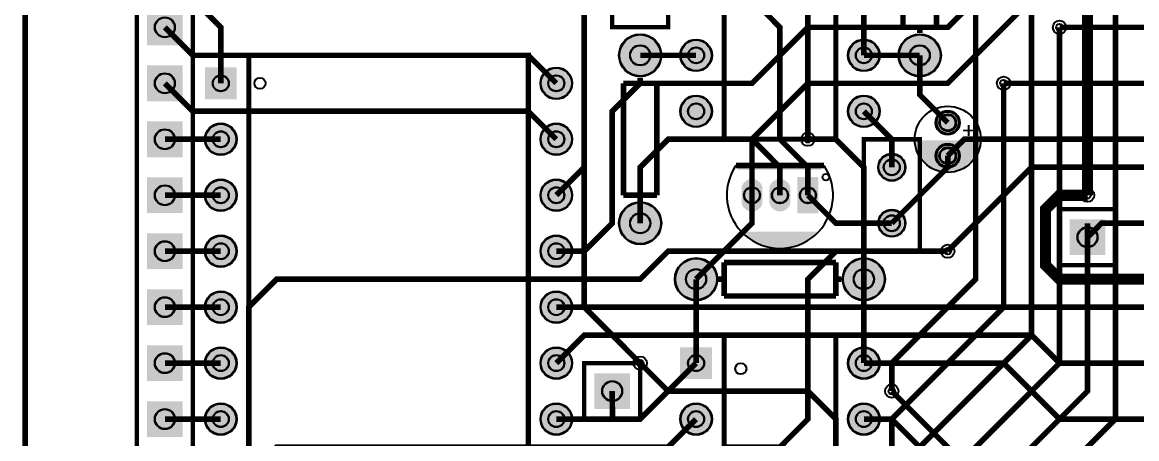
# Model space of a CAD drawing. Header units: millimetres. Extents: x 0 to 244, y -1 to 136.
# Drawn here: x -0.1 to 50.5, y 67.7 to 86.6 of the extents above; entities that cross this region are included whole.
import ezdxf

# ---------------------------------------------------------------- set-up
doc = ezdxf.new("R2010")
doc.units = ezdxf.units.MM
for name, color, linetype, true_color in [('BoardOutLine', 7, 'Continuous', 0xff00ff), ('BottomLayer', 7, 'Continuous', 0x0000ff), ('BottomSolderMaskLayer', 7, 'Continuous', 0xaa00ff), ('Document', 7, 'Continuous', 0xffffff), ('Hole', 7, 'Continuous', 0x222222), ('Multi-Layer', 7, 'Continuous', 0xc0c0c0), ('TopLayer', 7, 'Continuous', 0xff0000), ('TopSilkLayer', 7, 'Continuous', 0xffcc00), ('TopSolderMaskLayer', 7, 'Continuous', 0x800080)]:
    doc.layers.add(name, color=color, linetype=linetype, true_color=true_color)

msp = doc.modelspace()

# ---------------------------------------------------------------- hatches: boundary and pattern name
at = {"layer": 'BottomSolderMaskLayer'}
for points in [[(5.537211074422203, 85.54737109474229), (5.537211074422203, 87.17297434594866), (7.162814325628688, 87.17297434594866), (7.162814325628688, 85.54737109474229)], [(26.974853949707825, 85.09017018034035, 1), (28.905257810515547, 85.09017018034035, 1)], [(29.75615951231915, 85.09017018034035, 1), (31.20396240792494, 85.09017018034035, 1)], [(37.37617475234955, 85.09017018034035, 1), (38.82397764795534, 85.09017018034035, 1)], [(39.67487934975871, 85.09017018034035, 1), (41.60528321056644, 85.09017018034035, 1)], [(5.537211074422203, 83.00736601473216), (5.537211074422203, 84.63296926593853), (7.162814325628688, 84.63296926593853), (7.162814325628688, 83.00736601473216)], [(9.61391922783855, 84.54406908813814), (9.61391922783855, 83.09626619253243), (8.166116332232605, 83.09626619253243), (8.166116332232605, 84.54406908813814)], [(23.406146812293706, 83.82016764033528, 1), (24.853949707899496, 83.82016764033528, 1)], [(29.75615951231915, 82.55016510033022, 1), (31.20396240792494, 82.55016510033022, 1)], [(37.37617475234955, 82.55016510033022, 1), (38.82397764795534, 82.55016510033022, 1)], [(41.35928371856755, 82.03073406146814, 1), (42.46088392176796, 82.03073406146814, 1)], [(5.537211074422203, 80.46736093472191), (5.537211074422203, 82.0929641859284), (7.162814325628688, 82.0929641859284), (7.162814325628688, 80.46736093472191)], [(8.166116332232683, 81.28016256032515, 1), (9.613919227838473, 81.28016256032515, 1)], [(23.406146812293706, 81.28016256032515, 1), (24.853949707899496, 81.28016256032515, 1)], [(41.35928371856755, 80.52959105918217, 1), (42.46088392176796, 80.52959105918217, 1)], [(38.74777749555491, 80.01016002032009, 1), (39.992379984759886, 80.01016002032009, 1)], [(5.537211074422203, 77.92735585471178), (5.537211074422203, 79.55295910591826), (7.162814325628688, 79.55295910591826), (7.162814325628688, 77.92735585471178)], [(36.03548458781506, 77.9147574295149), (35.08465765246933, 77.9147574295149), (35.08465765246933, 79.56555753111513), (36.03548458781506, 79.56555753111513)], [(8.166116332232683, 78.74015748031502, 1), (9.613919227838473, 78.74015748031502, 1)], [(23.406146812293706, 78.74015748031502, 1), (24.853949707899496, 78.74015748031502, 1)], [(33.49546609093228, 78.37904495809005, -0.7853981633974483), (32.544665989332074, 78.37904495809005), (32.544665989332074, 79.10127000253999, -0.7853981633974483), (33.49546609093228, 79.10127000253999)], [(34.765468630937235, 78.37904495809005, -0.7853981633974483), (33.81466852933703, 78.37904495809005), (33.81466852933703, 79.10127000253999, -0.7853981633974483), (34.765468630937235, 79.10127000253999)], [(26.974853949707825, 77.47015494030995, 1), (28.905257810515547, 77.47015494030995, 1)], [(38.74777749555491, 77.47015494030995, 1), (39.992379984759886, 77.47015494030995, 1)], [(49.072898145796444, 77.6479552959106), (49.072898145796444, 76.02235204470423), (47.44729489458973, 76.02235204470423), (47.44729489458973, 77.6479552959106)], [(5.537211074422203, 75.38735077470164), (5.537211074422203, 77.01295402590802), (7.162814325628688, 77.01295402590802), (7.162814325628688, 75.38735077470164)], [(8.166116332232683, 76.20015240030489, 1), (9.613919227838473, 76.20015240030489, 1)], [(23.406146812293706, 76.20015240030489, 1), (24.853949707899496, 76.20015240030489, 1)], [(29.514859029718185, 74.93014986029982, 1), (31.445262890525907, 74.93014986029982, 1)], [(37.13487426974858, 74.93014986029982, 1), (39.06527813055631, 74.93014986029982, 1)], [(5.537211074422203, 72.84734569469151), (5.537211074422203, 74.47294894589788), (7.162814325628688, 74.47294894589788), (7.162814325628688, 72.84734569469151)], [(8.166116332232683, 73.66014732029464, 1), (9.613919227838473, 73.66014732029464, 1)], [(23.406146812293706, 73.66014732029464, 1), (24.853949707899496, 73.66014732029464, 1)], [(5.537211074422203, 70.30734061468127), (5.537211074422203, 71.93294386588775), (7.162814325628688, 71.93294386588775), (7.162814325628688, 70.30734061468127)], [(8.166116332232683, 71.12014224028451, 1), (9.613919227838473, 71.12014224028451, 1)], [(23.406146812293706, 71.12014224028451, 1), (24.853949707899496, 71.12014224028451, 1)], [(31.20396240792502, 71.84404368808737), (31.20396240792502, 70.39624079248165), (29.756159512318845, 70.39624079248165), (29.756159512318845, 71.84404368808737)], [(37.37617475234955, 71.12014224028451, 1), (38.82397764795534, 71.12014224028451, 1)], [(27.482854965710203, 70.66294132588268), (27.482854965710203, 69.0373380746762), (25.857251714503263, 69.0373380746762), (25.857251714503263, 70.66294132588268)], [(5.537211074422203, 67.76733553467113), (5.537211074422203, 69.39293878587762), (7.162814325628688, 69.39293878587762), (7.162814325628688, 67.76733553467113)], [(8.166116332232683, 68.58013716027438, 1), (9.613919227838473, 68.58013716027438, 1)], [(23.406146812293706, 68.58013716027438, 1), (24.853949707899496, 68.58013716027438, 1)], [(29.75615951231915, 68.58013716027438, 1), (31.20396240792494, 68.58013716027438, 1)], [(37.37617475234955, 68.58013716027438, 1), (38.82397764795534, 68.58013716027438, 1)]]:
    msp.add_hatch(color=256, dxfattribs=at).paths.add_polyline_path(points)
at = {"layer": 'Document'}
for points in [[(32.39006858013704, 79.90015240030482), (36.15006350012709, 79.90015240030482), (36.15006350012709, 80.18016256032513), (32.39006858013704, 80.18016256032513)], [(32.49006858013695, 77.080162560325), (32.54136131360224, 77.03034070828085), (32.59408140314872, 76.9820317690909), (32.648184242259504, 76.93527661699386), (32.70362405447122, 76.89011481156774), (32.76035393210759, 76.84658456425825), (32.818325875965456, 76.80472270604844), (32.877490835929166, 76.76456465629576), (32.9377987524706, 76.72614439276379), (32.99919859900547, 76.68949442287328), (33.06163842506521, 76.65464575619819), (33.125065400255835, 76.62162787822797), (33.18942585895297, 76.59046872542001), (33.25466534571319, 76.56119466156292), (33.32072866134558, 76.53383045546934), (33.38755990961636, 76.50839926001959), (33.45510254454416, 76.48492259257216), (33.52329941824246, 76.46342031675704), (33.59209282927236, 76.44391062567024), (33.66142457146452, 76.42641002647952), (33.73123598316715, 76.41093332645823), (33.80146799687941, 76.39749362045688), (33.872061189228134, 76.38610227982315), (33.94295583124767, 76.37676894278104), (34.01409193891527, 76.3695015062757), (34.085409323903605, 76.36430611929211), (34.15684764450566, 76.36118717765191), (34.228346456692634, 76.36014732029457), (34.27007874015749, 76.36014732029469), (34.331800863601984, 76.36014732029457), (34.40329967578896, 76.36118717765191), (34.47473799639124, 76.36430611929211), (34.54605538137935, 76.3695015062757), (34.617191489046945, 76.37676894278104), (34.688086131066484, 76.38610227982315), (34.758679323415436, 76.39749362045688), (34.828911337127465, 76.41093332645823), (34.898722748830096, 76.42641002647952), (34.96805449102226, 76.44391062567024), (35.03684790205216, 76.46342031675704), (35.10504477575046, 76.48492259257216), (35.17258741067849, 76.50839926001959), (35.23941865894926, 76.53383045546934), (35.305481974581426, 76.56119466156292), (35.370721461341645, 76.59046872542001), (35.43508192003901, 76.62162787822797), (35.498508895229406, 76.65464575619819), (35.56094872128938, 76.68949442287328), (35.62234856782402, 76.72614439276379), (35.68265648436545, 76.76456465629576), (35.74182144432916, 76.80472270604844), (35.79979338818703, 76.84658456425825), (35.8565232658234, 76.89011481156774), (35.91196307803534, 76.93527661699386), (35.9660659171459, 76.9820317690909), (36.01878600669238, 77.03034070828085), (36.07007874015767, 77.080162560325)]]:
    msp.add_hatch(color=256, dxfattribs=at).paths.add_polyline_path(points)
at = {"layer": 'Multi-Layer'}
for points in [[(5.562611125222247, 85.57277114554233), (5.562611125222247, 87.14757429514862), (7.137414274828643, 87.14757429514862), (7.137414274828643, 85.57277114554233)], [(27.000254000507926, 85.09017018034035, 1), (28.879857759715446, 85.09017018034035, 1)], [(29.781559563119252, 85.09017018034035, 1), (31.17856235712484, 85.09017018034035, 1)], [(37.40157480314965, 85.09017018034035, 1), (38.79857759715524, 85.09017018034035, 1)], [(39.70027940055882, 85.09017018034035, 1), (41.57988315976633, 85.09017018034035, 1)], [(5.562611125222247, 83.0327660655322), (5.562611125222247, 84.60756921513848), (7.137414274828643, 84.60756921513848), (7.137414274828643, 83.0327660655322)], [(9.588519177038279, 84.5186690373381), (9.588519177038279, 83.12166624333258), (8.191516383032877, 83.12166624333258), (8.191516383032877, 84.5186690373381)], [(23.431546863093807, 83.82016764033528, 1), (24.828549657099394, 83.82016764033528, 1)], [(29.781559563119252, 82.55016510033022, 1), (31.17856235712484, 82.55016510033022, 1)], [(37.40157480314965, 82.55016510033022, 1), (38.79857759715524, 82.55016510033022, 1)], [(41.410083820167756, 82.03073406146814, 1), (42.410083820167756, 82.03073406146814, 1)], [(5.562611125222247, 80.49276098552207), (5.562611125222247, 82.06756413512824), (7.137414274828643, 82.06756413512824), (7.137414274828643, 80.49276098552207)], [(8.191516383032784, 81.28016256032515, 1), (9.588519177038371, 81.28016256032515, 1)], [(23.431546863093807, 81.28016256032515, 1), (24.828549657099394, 81.28016256032515, 1)], [(41.410083820167756, 80.52959105918217, 1), (42.410083820167756, 80.52959105918217, 1)], [(38.77317754635501, 80.01016002032009, 1), (39.966979933959784, 80.01016002032009, 1)], [(5.562611125222247, 77.95275590551194), (5.562611125222247, 79.5275590551181), (7.137414274828643, 79.5275590551181), (7.137414274828643, 77.95275590551194)], [(36.010083820167665, 77.94015748031495), (35.11005842011673, 77.94015748031495), (35.11005842011673, 79.54015748031509), (36.010083820167665, 79.54015748031509)], [(8.191516383032784, 78.74015748031502, 1), (9.588519177038371, 78.74015748031502, 1)], [(23.431546863093807, 78.74015748031502, 1), (24.828549657099394, 78.74015748031502, 1)], [(33.47006604013218, 78.390157480315, -0.7853981633974483), (32.570066040132176, 78.390157480315), (32.570066040132176, 79.09015748031504, -0.7853981633974483), (33.47006604013218, 79.09015748031504)], [(34.740068580137134, 78.390157480315, -0.7853981633974483), (33.84006858013713, 78.390157480315), (33.84006858013713, 79.09015748031504, -0.7853981633974483), (34.740068580137134, 79.09015748031504)], [(27.000254000507926, 77.47015494030995, 1), (28.879857759715446, 77.47015494030995, 1)], [(38.77317754635501, 77.47015494030995, 1), (39.966979933959784, 77.47015494030995, 1)], [(49.0474980949964, 77.62255524511056), (49.0474980949964, 76.04775209550428), (47.472694945389776, 76.04775209550428), (47.472694945389776, 77.62255524511056)], [(5.562611125222247, 75.41275082550169), (5.562611125222247, 76.98755397510797), (7.137414274828643, 76.98755397510797), (7.137414274828643, 75.41275082550169)], [(8.191516383032784, 76.20015240030489, 1), (9.588519177038371, 76.20015240030489, 1)], [(23.431546863093807, 76.20015240030489, 1), (24.828549657099394, 76.20015240030489, 1)], [(29.540259080518286, 74.93014986029982, 1), (31.419862839725806, 74.93014986029982, 1)], [(37.16027432054869, 74.93014986029982, 1), (39.0398780797562, 74.93014986029982, 1)], [(5.562611125222247, 72.87274574549156), (5.562611125222247, 74.44754889509784), (7.137414274828643, 74.44754889509784), (7.137414274828643, 72.87274574549156)], [(8.191516383032784, 73.66014732029464, 1), (9.588519177038371, 73.66014732029464, 1)], [(23.431546863093807, 73.66014732029464, 1), (24.828549657099394, 73.66014732029464, 1)], [(5.562611125222247, 70.33274066548142), (5.562611125222247, 71.9075438150877), (7.137414274828643, 71.9075438150877), (7.137414274828643, 70.33274066548142)], [(8.191516383032784, 71.12014224028451, 1), (9.588519177038371, 71.12014224028451, 1)], [(23.431546863093807, 71.12014224028451, 1), (24.828549657099394, 71.12014224028451, 1)], [(31.178562357124747, 71.81864363728732), (31.178562357124747, 70.4216408432817), (29.781559563119117, 70.4216408432817), (29.781559563119117, 71.81864363728732)], [(37.40157480314965, 71.12014224028451, 1), (38.79857759715524, 71.12014224028451, 1)], [(27.45745491490993, 70.63754127508253), (27.45745491490993, 69.06273812547636), (25.882651765303535, 69.06273812547636), (25.882651765303535, 70.63754127508253)], [(5.562611125222247, 67.79273558547129), (5.562611125222247, 69.36753873507746), (7.137414274828643, 69.36753873507746), (7.137414274828643, 67.79273558547129)], [(8.191516383032784, 68.58013716027438, 1), (9.588519177038371, 68.58013716027438, 1)], [(23.431546863093807, 68.58013716027438, 1), (24.828549657099394, 68.58013716027438, 1)], [(29.781559563119252, 68.58013716027438, 1), (31.17856235712484, 68.58013716027438, 1)], [(37.40157480314965, 68.58013716027438, 1), (38.79857759715524, 68.58013716027438, 1)]]:
    msp.add_hatch(color=256, dxfattribs=at).paths.add_polyline_path(points)
at = {"layer": 'TopSilkLayer'}
msp.add_hatch(color=256, dxfattribs=at).paths.add_polyline_path([(40.41021082042175, 81.22961645923283), (40.41507994689596, 81.17407740671308), (40.42200483776628, 81.11875706114427), (40.430975971096814, 81.06373148968703), (40.44198101130564, 81.00907635417877), (40.45500482612738, 80.9548668070961), (40.47002950741967, 80.90117738821789), (40.48703439578799, 80.84808192213075), (40.50599610899303, 80.79565341671866), (40.52688857410112, 80.74396396277359), (40.54968306333603, 80.69308463486993), (40.57434823358062, 80.64308539363344), (40.600850169474825, 80.59403498954441), (40.62915243004841, 80.54600086840287), (40.65921609883139, 80.49904907858911), (40.69099983736328, 80.45324418024438), (40.72445994203463, 80.40864915649956), (40.75955040418262, 80.36532532687124), (40.796222973352315, 80.32333226294509), (40.83442722364407, 80.28272770646333), (40.87411062304932, 80.24356748992841), (40.91521860568491, 80.20590545983111), (40.95769464682235, 80.16979340261037), (41.0014803406109, 80.13528097344522), (41.04651548038737, 80.10241562797728), (41.09273814146263, 80.07124255705764), (41.140084766268956, 80.04180462460897), (41.188490251755184, 80.01414230868522), (41.23788803890352, 79.98829364581354), (41.28821020425198, 79.96429417869285), (41.339387553289725, 79.94217690732205), (41.39134971560247, 79.92197224362269), (41.44402524163388, 79.90370796962316), (41.497341700930974, 79.8874091992567), (41.55122578173723, 79.87309834382916), (41.60560339180029, 79.86079508120281), (41.66039976024945, 79.85051632873854), (41.71553954040837, 79.84227622003425), (41.77094691339903, 79.83608608549048), (41.82654569239594, 79.83195443673071), (41.882259427383815, 79.82988695489803), (41.938011510279466, 79.82988648284277), (41.993725280270155, 79.83195302121419), (42.049324129224715, 79.8360837284589), (42.10473160703191, 79.84227292472872), (42.159871526721645, 79.85051209969026), (42.21466806922422, 79.86078992422654), (42.26904588762386, 79.87309226601622), (42.322930210763616, 79.88740220896409), (42.37624694605779, 79.90370007646277), (42.428922781370375, 79.92196345844786), (42.480885285823206, 79.94216724221269), (42.532063009389276, 79.96428364693884), (42.58238558113953, 79.9882822618963), (42.63178380600425, 80.01413008825796), (42.68018975991936, 80.04179158447528), (42.72753688322359, 80.07122871514798), (42.773760072179584, 80.10240100332464), (42.818795768494056, 80.13526558615911), (42.86258204671253, 80.1697772738487), (42.90505869936851, 80.20588861177146), (42.94616731977044, 80.2435499457373), (42.985851382312376, 80.28270949026466), (43.024056320199406, 80.32331339978657), (43.060729600478, 80.36530584269042), (43.095820796270345, 80.40862907808764), (43.12928165611288, 80.45322353520976), (43.16106617030414, 80.49902789531939), (43.19113063416853, 80.54597917602587), (43.21943370815211, 80.59401281788746), (43.24593647466577, 80.64306277318349), (43.27060249159831, 80.69306159673067), (43.29339784242484, 80.7439405386234), (43.31429118284336, 80.79562963876617), (43.3332537838744, 80.84805782307171), (43.35025957136327, 80.90115300118885), (43.365285161834436, 80.95484216563023), (43.37830989464351, 81.00905149215885), (43.38931586038552, 81.0637064412989), (43.398287925522254, 81.11873186083028), (43.405213753190765, 81.17405208912442), (43.41008382016753, 81.2295910591821)])
at = {"layer": 'TopSolderMaskLayer'}
for points in [[(5.537211074422203, 85.54737109474229), (5.537211074422203, 87.17297434594866), (7.162814325628688, 87.17297434594866), (7.162814325628688, 85.54737109474229)], [(26.974853949707825, 85.09017018034035, 1), (28.905257810515547, 85.09017018034035, 1)], [(29.75615951231915, 85.09017018034035, 1), (31.20396240792494, 85.09017018034035, 1)], [(37.37617475234955, 85.09017018034035, 1), (38.82397764795534, 85.09017018034035, 1)], [(39.67487934975871, 85.09017018034035, 1), (41.60528321056644, 85.09017018034035, 1)], [(5.537211074422203, 83.00736601473216), (5.537211074422203, 84.63296926593853), (7.162814325628688, 84.63296926593853), (7.162814325628688, 83.00736601473216)], [(9.61391922783855, 84.54406908813814), (9.61391922783855, 83.09626619253243), (8.166116332232605, 83.09626619253243), (8.166116332232605, 84.54406908813814)], [(23.406146812293706, 83.82016764033528, 1), (24.853949707899496, 83.82016764033528, 1)], [(29.75615951231915, 82.55016510033022, 1), (31.20396240792494, 82.55016510033022, 1)], [(37.37617475234955, 82.55016510033022, 1), (38.82397764795534, 82.55016510033022, 1)], [(41.35928371856755, 82.03073406146814, 1), (42.46088392176796, 82.03073406146814, 1)], [(5.537211074422203, 80.46736093472191), (5.537211074422203, 82.0929641859284), (7.162814325628688, 82.0929641859284), (7.162814325628688, 80.46736093472191)], [(8.166116332232683, 81.28016256032515, 1), (9.613919227838473, 81.28016256032515, 1)], [(23.406146812293706, 81.28016256032515, 1), (24.853949707899496, 81.28016256032515, 1)], [(41.35928371856755, 80.52959105918217, 1), (42.46088392176796, 80.52959105918217, 1)], [(38.74777749555491, 80.01016002032009, 1), (39.992379984759886, 80.01016002032009, 1)], [(5.537211074422203, 77.92735585471178), (5.537211074422203, 79.55295910591826), (7.162814325628688, 79.55295910591826), (7.162814325628688, 77.92735585471178)], [(36.03548458781506, 77.9147574295149), (35.08465765246933, 77.9147574295149), (35.08465765246933, 79.56555753111513), (36.03548458781506, 79.56555753111513)], [(8.166116332232683, 78.74015748031502, 1), (9.613919227838473, 78.74015748031502, 1)], [(23.406146812293706, 78.74015748031502, 1), (24.853949707899496, 78.74015748031502, 1)], [(33.49546609093228, 78.37904495809005, -0.7853981633974483), (32.544665989332074, 78.37904495809005), (32.544665989332074, 79.10127000253999, -0.7853981633974483), (33.49546609093228, 79.10127000253999)], [(34.765468630937235, 78.37904495809005, -0.7853981633974483), (33.81466852933703, 78.37904495809005), (33.81466852933703, 79.10127000253999, -0.7853981633974483), (34.765468630937235, 79.10127000253999)], [(26.974853949707825, 77.47015494030995, 1), (28.905257810515547, 77.47015494030995, 1)], [(38.74777749555491, 77.47015494030995, 1), (39.992379984759886, 77.47015494030995, 1)], [(49.072898145796444, 77.6479552959106), (49.072898145796444, 76.02235204470423), (47.44729489458973, 76.02235204470423), (47.44729489458973, 77.6479552959106)], [(5.537211074422203, 75.38735077470164), (5.537211074422203, 77.01295402590802), (7.162814325628688, 77.01295402590802), (7.162814325628688, 75.38735077470164)], [(8.166116332232683, 76.20015240030489, 1), (9.613919227838473, 76.20015240030489, 1)], [(23.406146812293706, 76.20015240030489, 1), (24.853949707899496, 76.20015240030489, 1)], [(29.514859029718185, 74.93014986029982, 1), (31.445262890525907, 74.93014986029982, 1)], [(37.13487426974858, 74.93014986029982, 1), (39.06527813055631, 74.93014986029982, 1)], [(5.537211074422203, 72.84734569469151), (5.537211074422203, 74.47294894589788), (7.162814325628688, 74.47294894589788), (7.162814325628688, 72.84734569469151)], [(8.166116332232683, 73.66014732029464, 1), (9.613919227838473, 73.66014732029464, 1)], [(23.406146812293706, 73.66014732029464, 1), (24.853949707899496, 73.66014732029464, 1)], [(5.537211074422203, 70.30734061468127), (5.537211074422203, 71.93294386588775), (7.162814325628688, 71.93294386588775), (7.162814325628688, 70.30734061468127)], [(8.166116332232683, 71.12014224028451, 1), (9.613919227838473, 71.12014224028451, 1)], [(23.406146812293706, 71.12014224028451, 1), (24.853949707899496, 71.12014224028451, 1)], [(31.20396240792502, 71.84404368808737), (31.20396240792502, 70.39624079248165), (29.756159512318845, 70.39624079248165), (29.756159512318845, 71.84404368808737)], [(37.37617475234955, 71.12014224028451, 1), (38.82397764795534, 71.12014224028451, 1)], [(27.482854965710203, 70.66294132588268), (27.482854965710203, 69.0373380746762), (25.857251714503263, 69.0373380746762), (25.857251714503263, 70.66294132588268)], [(5.537211074422203, 67.76733553467113), (5.537211074422203, 69.39293878587762), (7.162814325628688, 69.39293878587762), (7.162814325628688, 67.76733553467113)], [(8.166116332232683, 68.58013716027438, 1), (9.613919227838473, 68.58013716027438, 1)], [(23.406146812293706, 68.58013716027438, 1), (24.853949707899496, 68.58013716027438, 1)], [(29.75615951231915, 68.58013716027438, 1), (31.20396240792494, 68.58013716027438, 1)], [(37.37617475234955, 68.58013716027438, 1), (38.82397764795534, 68.58013716027438, 1)]]:
    msp.add_hatch(color=256, dxfattribs=at).paths.add_polyline_path(points)

# ---------------------------------------------------------------- linework, layer by layer
at = {"layer": 'BoardOutLine', "const_width": 0.25400050800101603}
msp.add_lwpolyline([(0.12700025400056347, 0), (239.9034798069597, 0), (239.9034798069597, 129.9212598425197), (0, 129.9212598425197), (0, 0), (0.12700025400056347, 0)], close=True, dxfattribs=at)
at = {"layer": 'BottomLayer'}
for points, const_width in [([(24.1300482600966, 76.20015240030489), (25.400050800101553, 76.20015240030489), (26.670053340106733, 77.47015494030995), (26.670053340106733, 82.55016510033022), (27.940055880111686, 83.82016764033528), (33.02006604013218, 83.82016764033528), (35.56007112014231, 86.36017272034553), (41.910083820167756, 86.36017272034553), (44.45008890017789, 88.90017780035566), (44.45008890017789, 93.98018796037593), (45.72009144018284, 95.250190500381), (53.34010668021347, 95.250190500381), (54.61010922021842, 96.52019304038618), (54.61010922021842, 120.65024130048266), (55.8801117602236, 121.92024384048773), (59.690119380238684, 121.92024384048773)], 0.25400050800101603), ([(24.1300482600966, 78.74015748031502), (25.400050800101553, 80.01016002032009), (25.400050800101553, 87.6301752603506), (26.670053340106733, 88.90017780035566), (41.910083820167756, 88.90017780035566), (43.18008636017271, 90.17018034036073), (43.18008636017271, 95.250190500381), (44.45008890017789, 96.52019304038618), (52.07010414020829, 96.52019304038618), (53.34010668021347, 97.79019558039124), (53.34010668021347, 119.3802387604776)], 0.25400050800101603), ([(33.02006604013218, 78.74015748031502), (33.02006604013218, 81.28016256032515), (35.56007112014231, 83.82016764033528), (41.910083820167756, 83.82016764033528), (45.72009144018284, 87.6301752603506), (45.72009144018284, 92.71018542037086), (46.99009398018802, 93.98018796037593), (54.48310896621797, 93.98018796037593), (55.8801117602236, 95.37719075438156), (55.8801117602236, 115.57023114046228), (57.15011430022855, 116.84023368046746), (59.690119380238684, 116.84023368046746)], 0.25400050800101603), ([(8.890017780035578, 83.82016764033528), (8.890017780035578, 86.36017272034553), (6.350012700025445, 88.90017780035566)], 0.25400050800101603), ([(46.99009398018802, 86.36017272034553), (63.500127000254, 86.36017272034553), (64.77012954025918, 87.6301752603506)], 0.25400050800101603), ([(44.45008890017789, 83.82016764033528), (76.20015240030489, 83.82016764033528), (77.47015494030984, 85.09017018034035)], 0.25400050800101603), ([(41.910083820167756, 80.5283210566422), (42.66192532385071, 81.28016256032515), (57.15011430022855, 81.28016256032515), (57.15011430022855, 82.55016510033022)], 0.25400050800101603), ([(82.55016510033033, 82.55016510033022), (81.28016256032515, 81.28016256032515), (81.28016256032515, 79.12115824231648), (80.89916179832358, 78.74015748031502), (78.74015748031502, 78.74015748031502), (77.47015494030984, 80.01016002032009), (67.31013462026931, 80.01016002032009), (64.77012954025918, 77.47015494030995), (48.89509779019568, 77.47015494030995), (48.260096520192974, 76.83515367030736)], 0.25400050800101603), ([(35.56007112014231, 81.28016256032515), (36.830073660147264, 81.28016256032515), (38.100076200152444, 80.01016002032009), (38.100076200152444, 74.93014986029982)], 0.25400050800101603), ([(60.960121920243864, 80.01016002032009), (45.72009144018284, 80.01016002032009), (41.910083820167756, 76.20015240030489)], 0.25400050800101603), ([(59.690119380238684, 74.93014986029982), (46.99009398018802, 74.93014986029982), (46.355092710185545, 75.5651511303023), (46.355092710185545, 78.10515621031243), (46.99009398018802, 78.74015748031502), (48.260096520192974, 78.74015748031502)], 0.5080010160020321), ([(10.160020320040758, 35.56007112014231), (10.160020320040758, 73.66014732029464), (11.43002286004571, 74.93014986029982), (27.940055880111686, 74.93014986029982), (29.210058420116866, 76.20015240030489), (38.100076200152444, 76.20015240030489)], 0.25400050800101603), ([(24.1300482600966, 73.66014732029464), (60.960121920243864, 73.66014732029464), (62.230124460249044, 74.93014986029982)], 0.25400050800101603), ([(24.1300482600966, 71.12014224028451), (25.400050800101553, 72.39014478028957), (45.72009144018284, 72.39014478028957), (46.99009398018802, 71.12014224028451), (60.960121920243864, 71.12014224028451), (62.230124460249044, 72.39014478028957)], 0.25400050800101603), ([(36.830073660147264, 44.45008890017789), (36.830073660147264, 68.58013716027438), (35.56007112014231, 69.85013970027944), (29.210058420116866, 69.85013970027944), (27.940055880111686, 71.12014224028451)], 0.25400050800101603), ([(52.07010414020829, 68.58013716027438), (46.99009398018802, 68.58013716027438), (44.45008890017789, 71.12014224028451), (38.100076200152444, 71.12014224028451)], 0.25400050800101603), ([(41.910083820167756, 45.720091440182955), (41.910083820167756, 67.31013462026931), (39.370078740157396, 69.85013970027944)], 0.25400050800101603), ([(38.100076200152444, 68.58013716027438), (39.370078740157396, 68.58013716027438), (40.640081280162576, 67.31013462026931), (40.640081280162576, 41.91008382016764), (41.910083820167756, 40.640081280162576)], 0.25400050800101603)]:
    msp.add_lwpolyline(points, dxfattribs=dict(at, const_width=const_width))
at = {"layer": 'BottomSolderMaskLayer'}
for centre, radius in [((6.350012700025445, 86.36017272034553), 0.45883962735667416), ((27.940055880111686, 85.09017018034035), 0.9652019304038612), ((27.940055880111686, 85.09017018034035), 0.4617317342742795), ((30.480060960122046, 85.09017018034035), 0.7239014478028958), ((38.100076200152444, 85.09017018034035), 0.7239014478028958), ((40.640081280162576, 85.09017018034035), 0.9652019304038612), ((40.640081280162576, 85.09017018034035), 0.4617317342742795), ((30.480060960122046, 85.09017018034035), 0.3685316461542015), ((38.100076200152444, 85.09017018034035), 0.3685316461542015), ((24.1300482600966, 83.82016764033528), 0.7239014478028958), ((6.350012700025445, 83.82016764033528), 0.45883962735667416), ((8.890017780035578, 83.82016764033528), 0.3685316461542015), ((24.1300482600966, 83.82016764033528), 0.3685316461542015), ((30.480060960122046, 82.55016510033022), 0.7239014478028958), ((38.100076200152444, 82.55016510033022), 0.7239014478028958), ((30.480060960122046, 82.55016510033022), 0.3685316461542015), ((38.100076200152444, 82.55016510033022), 0.3685316461542015), ((41.910083820167756, 82.03073406146814), 0.5508001016002032), ((41.910083820167756, 82.03073406146814), 0.3855740614707036), ((6.350012700025445, 81.28016256032515), 0.45883962735667416), ((8.890017780035578, 81.28016256032515), 0.7239014478028958), ((8.890017780035578, 81.28016256032515), 0.3685316461542015), ((24.1300482600966, 81.28016256032515), 0.7239014478028958), ((24.1300482600966, 81.28016256032515), 0.3685316461542015), ((41.910083820167756, 80.52959105918217), 0.5508001016002032), ((39.370078740157396, 80.01016002032009), 0.6223012446024894), ((41.910083820167756, 80.52959105918217), 0.3855740614707036), ((39.370078740157396, 80.01016002032009), 0.3707326563589298), ((6.350012700025445, 78.74015748031502), 0.45883962735667416), ((8.890017780035578, 78.74015748031502), 0.7239014478028958), ((8.890017780035578, 78.74015748031502), 0.3685316461542015), ((24.1300482600966, 78.74015748031502), 0.7239014478028958), ((24.1300482600966, 78.74015748031502), 0.3685316461542015), ((33.02006604013218, 78.74015748031502), 0.36976901193945755), ((34.29006858013713, 78.74015748031502), 0.36976901193945755), ((35.56007112014231, 78.74015748031502), 0.36976901193945755), ((27.940055880111686, 77.47015494030995), 0.9652019304038612), ((39.370078740157396, 77.47015494030995), 0.6223012446024894), ((27.940055880111686, 77.47015494030995), 0.4617317342742795), ((39.370078740157396, 77.47015494030995), 0.3707326563589298), ((48.260096520192974, 76.83515367030736), 0.45883962735667416), ((6.350012700025445, 76.20015240030489), 0.45883962735667416), ((8.890017780035578, 76.20015240030489), 0.7239014478028958), ((8.890017780035578, 76.20015240030489), 0.3685316461542015), ((24.1300482600966, 76.20015240030489), 0.7239014478028958), ((24.1300482600966, 76.20015240030489), 0.3685316461542015), ((30.480060960122046, 74.93014986029982), 0.9652019304038612), ((38.100076200152444, 74.93014986029982), 0.9652019304038612), ((30.480060960122046, 74.93014986029982), 0.4617317342742795), ((38.100076200152444, 74.93014986029982), 0.4617317342742795), ((6.350012700025445, 73.66014732029464), 0.45883962735667416), ((8.890017780035578, 73.66014732029464), 0.7239014478028958), ((8.890017780035578, 73.66014732029464), 0.3685316461542015), ((24.1300482600966, 73.66014732029464), 0.7239014478028958), ((24.1300482600966, 73.66014732029464), 0.3685316461542015), ((6.350012700025445, 71.12014224028451), 0.45883962735667416), ((8.890017780035578, 71.12014224028451), 0.7239014478028958), ((8.890017780035578, 71.12014224028451), 0.3685316461542015), ((24.1300482600966, 71.12014224028451), 0.7239014478028958), ((24.1300482600966, 71.12014224028451), 0.3685316461542015), ((30.480060960122046, 71.12014224028451), 0.3685316461542015), ((38.100076200152444, 71.12014224028451), 0.7239014478028958), ((38.100076200152444, 71.12014224028451), 0.3685316461542015), ((26.670053340106733, 69.85013970027944), 0.45883962735667416), ((6.350012700025445, 68.58013716027438), 0.45883962735667416), ((8.890017780035578, 68.58013716027438), 0.7239014478028958), ((8.890017780035578, 68.58013716027438), 0.3685316461542015), ((24.1300482600966, 68.58013716027438), 0.7239014478028958), ((24.1300482600966, 68.58013716027438), 0.3685316461542015), ((30.480060960122046, 68.58013716027438), 0.7239014478028958), ((30.480060960122046, 68.58013716027438), 0.3685316461542015), ((38.100076200152444, 68.58013716027438), 0.7239014478028958), ((38.100076200152444, 68.58013716027438), 0.3685316461542015)]:
    msp.add_circle(centre, radius, dxfattribs=at)
at = {"layer": 'Document'}
msp.add_circle((36.37007874015762, 79.56007112014231), 0.15011430022860048, dxfattribs=at)
at = {"layer": 'Hole'}
for centre in [(46.99009398018802, 86.36017272034553), (44.45008890017789, 83.82016764033528), (35.56007112014231, 81.28016256032515), (48.260096520192974, 78.74015748031502), (41.910083820167756, 76.20015240030489), (27.940055880111686, 71.12014224028451), (39.370078740157396, 69.85013970027944)]:
    msp.add_circle(centre, 0.15240030480060962, dxfattribs=at)
at = {"layer": 'Multi-Layer'}
for centre, radius in [((6.350012700025445, 86.36017272034553), 0.4445008890017781), ((46.99009398018802, 86.36017272034553), 0.30480060960121924), ((27.940055880111686, 85.09017018034035), 0.9398018796037594), ((30.480060960122046, 85.09017018034035), 0.6985013970027941), ((38.100076200152444, 85.09017018034035), 0.6985013970027941), ((40.640081280162576, 85.09017018034035), 0.9398018796037594), ((27.940055880111686, 85.09017018034035), 0.4495808991617984), ((30.480060960122046, 85.09017018034035), 0.35560071120142245), ((38.100076200152444, 85.09017018034035), 0.35560071120142245), ((40.640081280162576, 85.09017018034035), 0.4495808991617984), ((6.350012700025445, 83.82016764033528), 0.4445008890017781), ((8.890017780035578, 83.82016764033528), 0.35560071120142245), ((24.1300482600966, 83.82016764033528), 0.6985013970027941), ((24.1300482600966, 83.82016764033528), 0.35560071120142245), ((44.45008890017789, 83.82016764033528), 0.30480060960121924), ((30.480060960122046, 82.55016510033022), 0.6985013970027941), ((38.100076200152444, 82.55016510033022), 0.6985013970027941), ((30.480060960122046, 82.55016510033022), 0.35560071120142245), ((38.100076200152444, 82.55016510033022), 0.35560071120142245), ((41.910083820167756, 82.03073406146814), 0.5), ((41.910083820167756, 82.03073406146814), 0.3500127000254001), ((6.350012700025445, 81.28016256032515), 0.4445008890017781), ((8.890017780035578, 81.28016256032515), 0.6985013970027941), ((8.890017780035578, 81.28016256032515), 0.35560071120142245), ((24.1300482600966, 81.28016256032515), 0.6985013970027941), ((24.1300482600966, 81.28016256032515), 0.35560071120142245), ((35.56007112014231, 81.28016256032515), 0.30480060960121924), ((41.910083820167756, 80.52959105918217), 0.5), ((39.370078740157396, 80.01016002032009), 0.5969011938023877), ((41.910083820167756, 80.52959105918217), 0.3500127000254001), ((39.370078740157396, 80.01016002032009), 0.35560071120142245), ((6.350012700025445, 78.74015748031502), 0.4445008890017781), ((8.890017780035578, 78.74015748031502), 0.6985013970027941), ((8.890017780035578, 78.74015748031502), 0.35560071120142245), ((24.1300482600966, 78.74015748031502), 0.6985013970027941), ((24.1300482600966, 78.74015748031502), 0.35560071120142245), ((33.02006604013218, 78.74015748031502), 0.3500127000254001), ((34.29006858013713, 78.74015748031502), 0.3500127000254001), ((35.56007112014231, 78.74015748031502), 0.3500127000254001), ((48.260096520192974, 78.74015748031502), 0.30480060960121924), ((27.940055880111686, 77.47015494030995), 0.9398018796037594), ((39.370078740157396, 77.47015494030995), 0.5969011938023877), ((27.940055880111686, 77.47015494030995), 0.4495808991617984), ((39.370078740157396, 77.47015494030995), 0.35560071120142245), ((48.260096520192974, 76.83515367030736), 0.4445008890017781), ((6.350012700025445, 76.20015240030489), 0.4445008890017781), ((8.890017780035578, 76.20015240030489), 0.6985013970027941), ((8.890017780035578, 76.20015240030489), 0.35560071120142245), ((24.1300482600966, 76.20015240030489), 0.6985013970027941), ((24.1300482600966, 76.20015240030489), 0.35560071120142245), ((41.910083820167756, 76.20015240030489), 0.30480060960121924), ((30.480060960122046, 74.93014986029982), 0.9398018796037594), ((38.100076200152444, 74.93014986029982), 0.9398018796037594), ((30.480060960122046, 74.93014986029982), 0.4495808991617984), ((38.100076200152444, 74.93014986029982), 0.4495808991617984), ((6.350012700025445, 73.66014732029464), 0.4445008890017781), ((8.890017780035578, 73.66014732029464), 0.6985013970027941), ((8.890017780035578, 73.66014732029464), 0.35560071120142245), ((24.1300482600966, 73.66014732029464), 0.6985013970027941), ((24.1300482600966, 73.66014732029464), 0.35560071120142245), ((6.350012700025445, 71.12014224028451), 0.4445008890017781), ((8.890017780035578, 71.12014224028451), 0.6985013970027941), ((8.890017780035578, 71.12014224028451), 0.35560071120142245), ((24.1300482600966, 71.12014224028451), 0.6985013970027941), ((24.1300482600966, 71.12014224028451), 0.35560071120142245), ((27.940055880111686, 71.12014224028451), 0.30480060960121924), ((30.480060960122046, 71.12014224028451), 0.35560071120142245), ((38.100076200152444, 71.12014224028451), 0.6985013970027941), ((38.100076200152444, 71.12014224028451), 0.35560071120142245), ((26.670053340106733, 69.85013970027944), 0.4445008890017781), ((39.370078740157396, 69.85013970027944), 0.30480060960121924), ((6.350012700025445, 68.58013716027438), 0.4445008890017781), ((8.890017780035578, 68.58013716027438), 0.6985013970027941), ((8.890017780035578, 68.58013716027438), 0.35560071120142245), ((24.1300482600966, 68.58013716027438), 0.6985013970027941), ((24.1300482600966, 68.58013716027438), 0.35560071120142245), ((30.480060960122046, 68.58013716027438), 0.6985013970027941), ((30.480060960122046, 68.58013716027438), 0.35560071120142245), ((38.100076200152444, 68.58013716027438), 0.6985013970027941), ((38.100076200152444, 68.58013716027438), 0.35560071120142245)]:
    msp.add_circle(centre, radius, dxfattribs=at)
at = {"layer": 'TopLayer'}
for points, const_width in [([(48.260096520192974, 78.74015748031502), (48.260096520192974, 92.71018542037086), (46.355092710185545, 94.61518923037852), (21.08204216408444, 94.61518923037852), (17.907035814071605, 91.4401828803658), (6.350012700025445, 91.4401828803658)], 0.5080010160020321), ([(49.530099060198154, 92.71018542037086), (49.530099060198154, 68.58013716027438), (45.72009144018284, 64.77012954025918), (45.72009144018284, 62.23012446024893)], 0.25400050800101603), ([(43.18008636017271, 77.47015494030995), (43.18008636017271, 90.17018034036073), (44.45008890017789, 91.4401828803658), (46.99009398018802, 91.4401828803658)], 0.25400050800101603), ([(30.480060960122046, 90.17018034036073), (34.29006858013713, 86.36017272034553), (34.29006858013713, 81.28016256032515), (35.56007112014231, 80.01016002032009), (35.56007112014231, 78.74015748031502)], 0.25400050800101603), ([(35.56007112014231, 81.28016256032515), (35.56007112014231, 88.90017780035566), (36.830073660147264, 90.17018034036073), (38.100076200152444, 90.17018034036073)], 0.25400050800101603), ([(38.100076200152444, 50.80010160020322), (39.370078740157396, 50.80010160020322), (40.640081280162576, 52.07010414020829), (40.640081280162576, 67.31013462026931), (45.72009144018284, 72.39014478028957), (45.72009144018284, 87.6301752603506), (46.99009398018802, 88.90017780035566)], 0.25400050800101603), ([(27.940055880111686, 71.12014224028451), (25.400050800101553, 73.66014732029464), (25.400050800101553, 87.6301752603506), (27.940055880111686, 87.6301752603506)], 0.25400050800101603), ([(38.100076200152444, 87.6301752603506), (38.100076200152444, 85.09017018034035)], 0.25400050800101603), ([(6.350012700025445, 86.36017272034553), (7.620015240030398, 85.09017018034035), (22.86004572009142, 85.09017018034035), (24.1300482600966, 83.82016764033528)], 0.25400050800101603), ([(38.100076200152444, 48.26009652019309), (40.640081280162576, 48.26009652019309), (41.910083820167756, 49.530099060198154), (41.910083820167756, 66.04013208026424), (46.99009398018802, 71.12014224028451), (46.99009398018802, 86.36017272034553)], 0.25400050800101603), ([(27.940055880111686, 85.09017018034035), (30.480060960122046, 85.09017018034035)], 0.25400050800101603), ([(38.100076200152444, 85.09017018034035), (40.640081280162576, 85.09017018034035)], 0.25400050800101603), ([(41.910083820167756, 82.03073406146814), (40.640081280162576, 83.3007366014732), (40.640081280162576, 85.09017018034035)], 0.25400050800101603), ([(6.350012700025445, 83.82016764033528), (7.620015240030398, 82.55016510033022), (22.86004572009142, 82.55016510033022), (24.1300482600966, 81.28016256032515)], 0.25400050800101603), ([(38.100076200152444, 58.42011684023373), (39.370078740157396, 59.6901193802388), (39.370078740157396, 68.58013716027438), (44.45008890017789, 73.66014732029464), (44.45008890017789, 83.82016764033528)], 0.25400050800101603), ([(38.100076200152444, 82.55016510033022), (39.370078740157396, 81.28016256032515), (39.370078740157396, 80.01016002032009)], 0.25400050800101603), ([(6.350012700025445, 81.28016256032515), (8.890017780035578, 81.28016256032515)], 0.25400050800101603), ([(34.29006858013713, 78.74015748031502), (34.29006858013713, 80.01016002032009), (33.02006604013218, 81.28016256032515), (29.210058420116866, 81.28016256032515), (27.940055880111686, 80.01016002032009), (27.940055880111686, 77.47015494030995)], 0.25400050800101603), ([(41.910083820167756, 80.52959105918217), (41.910083820167756, 80.01016002032009), (39.370078740157396, 77.47015494030995)], 0.25400050800101603), ([(8.890017780035578, 78.74015748031502), (6.350012700025445, 78.74015748031502)], 0.25400050800101603), ([(30.480060960122046, 74.93014986029982), (33.02006604013218, 77.47015494030995), (33.02006604013218, 78.74015748031502)], 0.25400050800101603), ([(35.56007112014231, 78.74015748031502), (36.830073660147264, 77.47015494030995), (39.370078740157396, 77.47015494030995)], 0.25400050800101603), ([(39.370078740157396, 69.85013970027944), (39.370078740157396, 71.12014224028451), (43.18008636017271, 74.93014986029982), (43.18008636017271, 77.47015494030995), (43.18008636017271, 76.96215392430793)], 0.25400050800101603), ([(54.61010922021842, 40.640081280162576), (54.61010922021842, 44.45008890017789), (53.34010668021347, 45.720091440182955), (49.530099060198154, 45.720091440182955), (45.72009144018284, 49.530099060198154), (43.94208788417586, 49.530099060198154), (43.18008636017271, 50.292100584201194), (43.18008636017271, 64.77012954025918), (48.260096520192974, 69.85013970027944), (48.260096520192974, 77.47015494030995)], 0.25400050800101603), ([(8.890017780035578, 76.20015240030489), (6.350012700025445, 76.20015240030489)], 0.25400050800101603), ([(41.910083820167756, 76.20015240030489), (36.830073660147264, 76.20015240030489), (35.56007112014231, 74.93014986029982), (35.56007112014231, 68.58013716027438), (34.29006858013713, 67.31013462026931), (31.750063500127, 67.31013462026931)], 0.25400050800101603), ([(30.480060960122046, 71.12014224028451), (30.480060960122046, 74.93014986029982)], 0.25400050800101603), ([(38.100076200152444, 74.93014986029982), (38.100076200152444, 71.12014224028451)], 0.25400050800101603), ([(6.350012700025445, 73.66014732029464), (8.890017780035578, 73.66014732029464)], 0.25400050800101603), ([(8.890017780035578, 71.12014224028451), (6.350012700025445, 71.12014224028451)], 0.25400050800101603), ([(24.1300482600966, 68.58013716027438), (27.940055880111686, 68.58013716027438), (30.480060960122046, 71.12014224028451)], 0.25400050800101603), ([(26.670053340106733, 69.85013970027944), (26.68275336550687, 68.58013716027438)], 0.25400050800101603), ([(6.350012700025445, 68.58013716027438), (8.890017780035578, 68.58013716027438)], 0.25400050800101603), ([(8.890017780035578, 31.750063500127), (10.160020320040758, 33.020066040132065), (10.160020320040758, 66.04013208026424), (11.43002286004571, 67.31013462026931), (29.210058420116866, 67.31013462026931), (30.480060960122046, 68.58013716027438)], 0.25400050800101603)]:
    msp.add_lwpolyline(points, dxfattribs=dict(at, const_width=const_width))
at = {"layer": 'TopSilkLayer'}
for points, const_width in [([(29.207518415036702, 86.36271272542558), (29.207518415036702, 91.44272288544585), (26.66751333502657, 91.44272288544585), (26.66751333502657, 86.36271272542558), (29.207518415036702, 86.36271272542558)], 0.20066040132080268), ([(31.750063500127, 91.4401828803658), (31.750063500127, 81.28016256032515), (36.830073660147264, 81.28016256032515), (36.830073660147264, 91.4401828803658), (31.750063500127, 91.4401828803658)], 0.22860045720091443), ([(10.160020320040758, 85.09017018034035), (10.160020320040758, 34.290068580137245), (22.86004572009142, 34.290068580137245), (22.86004572009142, 85.09017018034035), (10.160020320040758, 85.09017018034035)], 0.22860045720091443), ([(38.10261620523238, 81.2776225552451), (38.10261620523238, 76.19761239522472), (40.64262128524274, 76.19761239522472), (40.64262128524274, 81.2776225552451), (38.10261620523238, 81.2776225552451)], 0.20066040132080268), ([(31.750063500127, 72.39014478028957), (31.750063500127, 46.99009398018802), (36.830073660147264, 46.99009398018802), (36.830073660147264, 72.39014478028957), (31.750063500127, 72.39014478028957)], 0.22860045720091443)]:
    msp.add_lwpolyline(points, close=True, dxfattribs=dict(at, const_width=const_width))
for points, const_width in [([(39.87807975615942, 86.36017272034553), (39.87807975615942, 91.4401828803658)], 0.25400050800101603), ([(41.40208280416573, 91.4401828803658), (41.40208280416573, 86.36017272034553)], 0.25400050800101603), ([(5.080010160020265, 64.13512827025659), (5.080010160020265, 62.23012446024893), (7.620015240030398, 62.23012446024893), (7.620015240030398, 87.6301752603506), (5.080010160020265, 87.6301752603506)], 0.20320040640081283), ([(5.080010160020265, 87.6301752603506), (5.080010160020265, 64.13512827025659)], 0.20299974599949203), ([(40.640081280162576, 86.36017272034553), (39.87807975615942, 86.36017272034553)], 0.25400050800101603), ([(40.640081280162576, 86.36017272034553), (40.640081280162576, 86.10617221234452)], 0.25400050800101603), ([(41.40208280416573, 86.36017272034553), (40.640081280162576, 86.36017272034553)], 0.25400050800101603), ([(27.940055880111686, 83.82016764033528), (27.940055880111686, 84.0741681483363)], 0.25400050800101603), ([(27.17805435610876, 83.82016764033528), (27.940055880111686, 83.82016764033528)], 0.25400050800101603), ([(27.17805435610876, 78.74015748031502), (27.17805435610876, 83.82016764033528)], 0.25400050800101603), ([(27.940055880111686, 83.82016764033528), (28.70205740411484, 83.82016764033528)], 0.25400050800101603), ([(28.70205740411484, 83.82016764033528), (28.70205740411484, 78.74015748031502)], 0.25400050800101603), ([(42.6100838201678, 81.68016256032513), (43.110083820167574, 81.68016256032513)], 0.08001016002032005), ([(42.860071120142265, 81.93017526035055), (42.860071120142265, 81.43017526035055)], 0.08001016002032005), ([(36.2946151892304, 80.08636017272045), (32.28562357124724, 80.08597917195834)], 0.25400050800101603), ([(27.940055880111686, 78.74015748031502), (27.17805435610876, 78.74015748031502)], 0.25400050800101603), ([(27.940055880111686, 78.74015748031502), (27.940055880111686, 78.486156972314)], 0.25400050800101603), ([(28.70205740411484, 78.74015748031502), (27.940055880111686, 78.74015748031502)], 0.25400050800101603), ([(49.530099060198154, 75.5651511303023), (46.99009398018802, 75.5651511303023), (46.99009398018802, 78.10515621031243), (49.530099060198154, 78.10515621031243), (49.530099060198154, 76.20015240030489)], 0.20320040640081283), ([(49.530099060198154, 75.5651511303023), (49.530099060198154, 76.20015240030489)], 0.20299974599949203), ([(31.750063500127, 74.93014986029982), (31.750063500127, 75.69215138430286)], 0.25400050800101603), ([(31.750063500127, 75.69215138430286), (36.830073660147264, 75.69215138430286)], 0.25400050800101603), ([(36.830073660147264, 75.69215138430286), (36.830073660147264, 74.93014986029982)], 0.25400050800101603), ([(31.750063500127, 74.93014986029982), (31.4960629921261, 74.93014986029982)], 0.25400050800101603), ([(31.750063500127, 74.16814833629667), (31.750063500127, 74.93014986029982)], 0.25400050800101603), ([(36.830073660147264, 74.93014986029982), (37.08407416814839, 74.93014986029982)], 0.25400050800101603), ([(36.830073660147264, 74.93014986029982), (36.830073660147264, 74.16814833629667)], 0.25400050800101603), ([(36.830073660147264, 74.16814833629667), (31.750063500127, 74.16814833629667)], 0.25400050800101603), ([(27.940055880111686, 68.58013716027438), (25.400050800101553, 68.58013716027438), (25.400050800101553, 71.12014224028451), (27.940055880111686, 71.12014224028451), (27.940055880111686, 69.21513843027685)], 0.20320040640081283), ([(27.940055880111686, 68.58013716027438), (27.940055880111686, 69.21513843027685)], 0.20299974599949203)]:
    msp.add_lwpolyline(points, dxfattribs=dict(at, const_width=const_width))
for centre, radius in [((10.668021336042784, 83.82016764033528), 0.25400050800101603), ((41.910083820167756, 81.27965455930917), 1.5001270002540006), ((32.51206502413015, 70.8661417322835), 0.25400050800101603)]:
    msp.add_circle(centre, radius, dxfattribs=at)
msp.add_arc((34.290051290988, 78.74273091932253), 2.413004826009652, 146.16834988678565, 33.82584190667001, dxfattribs=at)
at = {"layer": 'TopSolderMaskLayer'}
for centre, radius in [((6.350012700025445, 86.36017272034553), 0.45883962735667416), ((27.940055880111686, 85.09017018034035), 0.9652019304038612), ((27.940055880111686, 85.09017018034035), 0.4617317342742795), ((30.480060960122046, 85.09017018034035), 0.7239014478028958), ((38.100076200152444, 85.09017018034035), 0.7239014478028958), ((40.640081280162576, 85.09017018034035), 0.9652019304038612), ((40.640081280162576, 85.09017018034035), 0.4617317342742795), ((30.480060960122046, 85.09017018034035), 0.3685316461542015), ((38.100076200152444, 85.09017018034035), 0.3685316461542015), ((24.1300482600966, 83.82016764033528), 0.7239014478028958), ((6.350012700025445, 83.82016764033528), 0.45883962735667416), ((8.890017780035578, 83.82016764033528), 0.3685316461542015), ((24.1300482600966, 83.82016764033528), 0.3685316461542015), ((30.480060960122046, 82.55016510033022), 0.7239014478028958), ((38.100076200152444, 82.55016510033022), 0.7239014478028958), ((30.480060960122046, 82.55016510033022), 0.3685316461542015), ((38.100076200152444, 82.55016510033022), 0.3685316461542015), ((41.910083820167756, 82.03073406146814), 0.5508001016002032), ((41.910083820167756, 82.03073406146814), 0.3855740614707036), ((6.350012700025445, 81.28016256032515), 0.45883962735667416), ((8.890017780035578, 81.28016256032515), 0.7239014478028958), ((8.890017780035578, 81.28016256032515), 0.3685316461542015), ((24.1300482600966, 81.28016256032515), 0.7239014478028958), ((24.1300482600966, 81.28016256032515), 0.3685316461542015), ((41.910083820167756, 80.52959105918217), 0.5508001016002032), ((39.370078740157396, 80.01016002032009), 0.6223012446024894), ((41.910083820167756, 80.52959105918217), 0.3855740614707036), ((39.370078740157396, 80.01016002032009), 0.3707326563589298), ((6.350012700025445, 78.74015748031502), 0.45883962735667416), ((8.890017780035578, 78.74015748031502), 0.7239014478028958), ((8.890017780035578, 78.74015748031502), 0.3685316461542015), ((24.1300482600966, 78.74015748031502), 0.7239014478028958), ((24.1300482600966, 78.74015748031502), 0.3685316461542015), ((33.02006604013218, 78.74015748031502), 0.36976901193945755), ((34.29006858013713, 78.74015748031502), 0.36976901193945755), ((35.56007112014231, 78.74015748031502), 0.36976901193945755), ((27.940055880111686, 77.47015494030995), 0.9652019304038612), ((39.370078740157396, 77.47015494030995), 0.6223012446024894), ((27.940055880111686, 77.47015494030995), 0.4617317342742795), ((39.370078740157396, 77.47015494030995), 0.3707326563589298), ((48.260096520192974, 76.83515367030736), 0.45883962735667416), ((6.350012700025445, 76.20015240030489), 0.45883962735667416), ((8.890017780035578, 76.20015240030489), 0.7239014478028958), ((8.890017780035578, 76.20015240030489), 0.3685316461542015), ((24.1300482600966, 76.20015240030489), 0.7239014478028958), ((24.1300482600966, 76.20015240030489), 0.3685316461542015), ((30.480060960122046, 74.93014986029982), 0.9652019304038612), ((38.100076200152444, 74.93014986029982), 0.9652019304038612), ((30.480060960122046, 74.93014986029982), 0.4617317342742795), ((38.100076200152444, 74.93014986029982), 0.4617317342742795), ((6.350012700025445, 73.66014732029464), 0.45883962735667416), ((8.890017780035578, 73.66014732029464), 0.7239014478028958), ((8.890017780035578, 73.66014732029464), 0.3685316461542015), ((24.1300482600966, 73.66014732029464), 0.7239014478028958), ((24.1300482600966, 73.66014732029464), 0.3685316461542015), ((6.350012700025445, 71.12014224028451), 0.45883962735667416), ((8.890017780035578, 71.12014224028451), 0.7239014478028958), ((8.890017780035578, 71.12014224028451), 0.3685316461542015), ((24.1300482600966, 71.12014224028451), 0.7239014478028958), ((24.1300482600966, 71.12014224028451), 0.3685316461542015), ((30.480060960122046, 71.12014224028451), 0.3685316461542015), ((38.100076200152444, 71.12014224028451), 0.7239014478028958), ((38.100076200152444, 71.12014224028451), 0.3685316461542015), ((26.670053340106733, 69.85013970027944), 0.45883962735667416), ((6.350012700025445, 68.58013716027438), 0.45883962735667416), ((8.890017780035578, 68.58013716027438), 0.7239014478028958), ((8.890017780035578, 68.58013716027438), 0.3685316461542015), ((24.1300482600966, 68.58013716027438), 0.7239014478028958), ((24.1300482600966, 68.58013716027438), 0.3685316461542015), ((30.480060960122046, 68.58013716027438), 0.7239014478028958), ((30.480060960122046, 68.58013716027438), 0.3685316461542015), ((38.100076200152444, 68.58013716027438), 0.7239014478028958), ((38.100076200152444, 68.58013716027438), 0.3685316461542015)]:
    msp.add_circle(centre, radius, dxfattribs=at)

doc.saveas('drawing.dxf')
